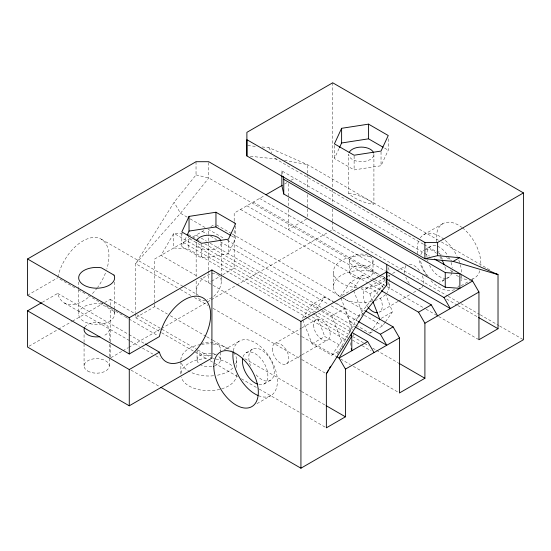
<?xml version="1.0" encoding="UTF-8"?>
<svg xmlns="http://www.w3.org/2000/svg" width="551" height="551" viewBox="0 0 551 551"><rect width="100%" height="100%" fill="white"/><g stroke="black" fill="none" stroke-linecap="round" stroke-linejoin="round"><path stroke-width="0.41" stroke-dasharray="2.75 2.07" d="M84.069 365.905L84.069 343.142M84.069 342.295L84.069 333.024M109.243 365.905L109.243 357.475M109.243 356.635L109.243 343.982M109.243 340.614L109.243 329.65M110.2 357.241L110.2 342.77M110.2 341.916L110.2 308.725M110.2 305.316L110.2 299.358L103.54 303.208M211.77 366.443A11.688 6.75 0 0 1 197.058 359.927L197.058 350.608M208.746 270.796L208.746 282.842L210.923 281.582M208.746 269.935L208.746 241.545M208.746 240.684L208.746 234.664M208.746 233.803L208.746 229.505M220.434 359.927L220.434 353.15M220.434 352.303L220.434 348.914M234.175 230.304L234.175 268.158L221.096 275.714M234.175 220.841L234.175 213.099L264.742 195.453M333.458 286.513L333.458 271.829M373.915 154.37L373.915 204.07L373.488 204.428C364.734 202.961 355.443 199.51 348.742 193.67L348.742 154.37A12.59 7.266 0 0 0 362.971 161.574A12.59 7.266 0 0 0 373.488 152.489M389.199 286.513L389.199 275.094M196.583 295.212C194.737 286.086 201.804 276.671 210.372 274.033M221.33 276.636C222.315 284.454 219.14 292.602 212.61 297.161M235.67 226.062L235.67 238.301L228.451 253.846L201.528 258.006L181.823 246.628L186.513 236.524M388.248 138.783L388.248 150.203L381.037 165.748L354.114 169.915L334.409 158.536L339.092 148.433M337.212 354.279L358.494 316.06L386.761 280.748M196.032 161.712L196.032 174.901L174.116 202.272L135.629 263.647L135.629 312.562M324.766 297.085L312.052 304.421L302.196 318.444L314.91 311.101L324.766 297.085L334.257 302.561M362.916 275.059L350.195 282.401L340.346 296.417L353.06 289.075L362.916 275.059L372.4 280.535M302.816 320.028L312.052 343.845L331.764 355.223L341.613 341.2L347.268 337.935M352.854 335.965L354.327 333.858M356.036 325.186L369.907 333.197L372.862 328.988M373.358 328.293L379.763 319.181M375.562 329.932L382.621 325.855L385.087 322.349M385.576 321.653L392.477 311.838L386.01 295.171M348.742 193.67L349.169 193.311C357.923 194.779 367.214 198.229 373.915 204.07M27.55 295.24L57.683 277.842M42.248 302.334L57.683 293.421A36.862 21.282 -60 0 0 89.606 296.273M190.377 238.383L154.707 258.984L154.707 303.291M193.201 236.758L204.504 230.228M210.861 226.557L215.104 224.112M284.55 184.02L288.214 181.899M291.038 180.267L294.571 178.228M29.01 346.235L57.641 329.705M58.378 329.278L71.706 321.584M72.443 321.157L102.796 303.635M135.629 313.423L135.629 317.713L154.707 306.7L167.366 314.015M306.556 219.029L288.214 229.615L288.214 208.312M211.653 281.162L220.372 276.127M110.944 357.661L122.108 351.214M122.852 350.787L128.059 347.777M128.803 347.35L160.809 328.871M161.553 328.444L210.668 300.081M211.412 299.654L235.973 285.473M236.716 285.046L328.251 232.198M328.995 231.764L332.721 229.615L447.453 295.859M224.009 350.002L239.416 341.11M423.788 234.664L442.859 223.651M246.159 352.792L252.516 349.12M425.586 249.197L430.531 246.345M366.022 288.779L389.64 275.142M392.587 273.441L396.279 271.312M397.016 270.885L405.873 265.768M274.735 343.555L301.301 328.224M302.044 327.797L316.06 319.697M322.273 310.323L331.764 315.806L344.478 308.464L352.792 329.891M361.146 288.724L369.907 293.779L382.621 286.437L383.241 288.028M364.142 312.796L358.494 316.06L333.913 301.872M312.052 343.845L324.766 336.503L343.748 347.461M340.959 298.008L350.195 321.818L362.916 314.476M286.424 363.805L301.183 355.285M301.92 354.858L327.749 339.946M397.96 301.487L379.508 312.135A13.486 7.79 60 0 0 379.508 296.562M398.697 301.06L410.502 294.241M413.457 292.54L416.411 290.832M419.359 289.13L420.833 288.276M264.143 383.937L270.5 380.266M442.157 281.162L445.69 279.123M446.393 278.71L448.514 277.49M381.175 318.361L392.477 311.838M331.764 355.223L338.824 351.145M369.907 333.197L374.852 330.345M256.945 403.663L270.885 395.618M461.125 285.783L469.927 280.7M470.664 280.273L474.328 278.159M212.004 297.657L207.114 299.896M212.004 273.571L215.042 273.565L216.991 274.24M205.489 300.35L202.451 300.364L199.841 299.455L197.843 297.698M182.712 233.961L173.779 233.287L161.064 255.313L197.561 276.382M307.465 317.817L188.401 249.073L173.779 247.971L173.779 233.287L350.305 335.201M247.736 145.616L256.16 146.414M262.056 146.972L268.798 147.606L307.286 164.542L438.417 240.243M250.319 156.27L278.537 159.246M284.461 160.334L307.286 164.542L307.286 173.978M196.032 174.901L208.746 177.973L377.821 275.59M384.605 148.095L388.248 150.203M441.399 241.965L489.825 269.928M423.382 244.196L275.156 158.619L273.888 156.415M424.125 244.623L436.785 251.938M437.528 252.365L441.998 254.948M446.468 257.524L451.682 260.533M281.857 174.97L281.857 170.886L429.387 256.063M448.204 296.293L460.119 303.174M460.863 303.601L479.494 314.359M480.238 314.786L498.862 325.545M499.605 325.972L523.45 339.733M446.613 299.041L457.041 305.068M457.785 305.495L477.903 317.107M259.604 198.415L385.521 271.113M253.246 202.086L379.122 274.763M379.873 275.19L385.831 278.634M378.565 276.017L386.017 280.321M246.889 205.757L374.294 279.316M374.639 279.515L386.561 286.396M386.96 286.623L425.303 308.767M426.047 309.194L437.618 315.875M438.713 316.508L478.943 339.733M373.13 280.962L382.621 286.437M240.532 209.428L368.647 283.393M369.39 283.827L380.562 290.274M350.195 282.401L358.226 287.037M216.591 224.973L231.489 233.569M232.233 234.003L342.467 297.643M343.211 298.077L364.81 310.544M231.289 235.773L235.67 238.301M364.376 315.317L382.621 325.855M187.182 217.156L180.48 213.285L174.116 202.272M190.157 218.878L205.055 227.473M208.037 229.195L224.422 238.659M227.405 240.374L333.169 301.438M334.987 302.981L344.478 308.464M202.389 231.454L206.852 234.03M210.578 236.186L216.536 239.623M220.262 241.772L328.265 304.124M331.241 305.846L357.31 320.896M350.195 321.818L355.305 324.766M196.032 235.125L198.264 236.413M201.246 238.135L206.46 241.145M210.186 243.294L323.43 308.677M324.174 309.111L354.72 326.743M312.052 304.421L321.543 309.903M188.401 234.389L201.053 241.696M204.772 243.838L318.63 309.579M321.605 311.294L349.885 327.625L350.925 332.225M189.668 238.797L315.551 311.467M318.526 313.188L351.297 332.108M352.64 336.551L363.812 343.004M364.555 343.438L369.025 346.014M372.752 348.17L375.734 349.885M376.478 350.319L398.084 362.792M183.311 242.468L309.228 315.158M312.203 316.88L347.97 337.529M352.44 340.105L361.38 345.27M362.124 345.697L371.064 350.863M308.209 318.244L345.422 339.726M200.536 278.103L301.128 336.179M301.838 336.585L336.144 356.394M340.614 358.977L350.305 364.569M353.281 366.291L399.475 392.959M101.294 239.168L183.71 286.754M184.454 287.181L198.56 295.329M177.353 287.732L135.629 263.647L180.48 213.285L208.746 177.973L208.746 161.712M180.335 289.454L190.763 295.474M194.489 297.63L207.899 305.371M213.113 308.381L301.032 359.135M301.776 359.569L326.364 373.764M170.349 315.737L206.108 336.379M206.859 336.813L212.073 339.822M212.817 340.249L229.209 349.713M244.851 358.749L300.729 391.01M301.48 391.437L325.317 405.205M110.2 299.358L133.962 313.078M136.93 314.793L197.072 349.513M197.816 349.947L211.921 358.088M135.629 317.713L160.961 332.336M161.705 332.77L207.155 359.004M210.138 360.726L237.701 376.643M241.428 378.792L258.564 388.689M259.307 389.116L301.032 413.202M301.776 413.636L326.364 427.831M59.914 279.13L75.501 288.132M78.476 289.847L85.157 293.704M88.126 295.419L102.975 303.994M105.944 305.709L114.856 310.847M115.6 311.281L124.512 316.426M125.249 316.853L128.225 318.568M128.962 318.995L157.923 335.711M57.683 293.421L128.225 334.147M128.962 334.574L144.555 343.576M64.433 303.022L129.767 340.745M130.511 341.172L139.424 346.317M142.392 348.032L152.785 354.031M155.761 355.746L160.21 358.322M131.062 370.134L160.121 386.912M217.645 274.467L219.642 276.223L220.903 278.71L221.33 281.761M268.798 147.606L271.767 152.751M369.907 293.779L372.676 300.922M353.673 290.666L362.606 313.684M331.764 315.806L341.613 341.2M316.143 314.277L324.766 336.503M350.581 345.374L349.885 340.676M281.857 170.886L282.725 174.729M381.037 151.883L381.037 165.748M373.02 260.816A11.688 6.75 0 0 1 355.485 266.663A11.688 6.75 0 0 1 355.485 254.975A11.688 6.75 0 0 1 373.02 260.816L373.02 271.829M354.114 156.043L354.114 169.915M349.885 327.625L349.885 333.334M349.637 260.816L349.637 271.829M334.409 145.485L334.409 158.536M332.721 82.795L332.721 188.408M332.721 189.262L332.721 203.863M332.721 209.015L332.721 221.034M332.721 221.888L332.721 229.615M307.286 174.839L307.286 189.427M307.286 194.579L307.286 216.887M288.214 183.607L288.214 197.237M288.214 198.091L288.214 207.465M236.62 359.927L236.62 368.082M234.175 221.702L234.175 224.285M228.451 239.974L228.451 253.846M221.33 275.782L221.33 242.461A12.59 7.266 0 0 1 208.746 249.734A12.59 7.266 0 0 1 196.156 242.461L196.156 277.594M201.528 244.141L201.528 258.006M196.156 281.024L196.156 292.161M188.401 235.208L188.401 249.073M181.823 233.576L181.823 246.628M180.873 361.552L180.873 374.604A27.874 16.089 0 0 1 208.746 358.515M154.707 304.145L154.707 306.7M114.642 282.029L114.642 309.855M114.642 310.695L114.642 314.07M78.676 282.029L78.676 288.772M78.676 289.619L78.676 314.07M409.324 283.379A13.486 7.79 60 0 1 405.832 277.339M404.737 273.351A13.486 7.79 60 0 1 405.832 266.326M409.324 264.308A13.486 7.79 60 0 1 419.697 270.927M422.348 275.858A13.486 7.79 60 0 1 418.863 288.889M388.248 282.346A27.874 16.089 0 0 1 387.077 292.671M385.466 294.558A27.874 16.089 0 0 1 375.265 300.447M371.615 301.466A27.874 16.089 0 0 1 342.942 298.608M340.208 297.01A27.874 16.089 0 0 1 341.71 275.08A27.874 16.089 0 0 1 379.715 274.419M382.449 276.01A27.874 16.089 0 0 1 385.466 278.469M236.62 374.604A27.874 16.089 0 0 1 220.531 389.192M219.787 389.385A27.874 16.089 0 0 1 181.217 377.125M212.789 358.687A27.874 16.089 0 0 1 214.387 358.846M215.958 359.066A27.874 16.089 0 0 1 232.88 366.56M385.466 279.874A27.874 16.089 0 0 1 361.332 287.925M357.289 287.753A27.874 16.089 0 0 1 334.305 267.896A27.874 16.089 0 0 1 370.857 256.711M388.248 267.662A27.874 16.089 0 0 1 389.199 271.829M367.999 307.244A13.486 7.79 60 0 1 364.907 289.681A13.486 7.79 60 0 1 378.771 295.364M250.498 365.678A17.983 10.379 60 0 1 259.301 348.955A17.983 10.379 60 0 1 274.033 374.473A17.983 10.379 60 0 1 255.147 373.736M201.032 343.838A11.688 6.75 0 0 1 214.918 343.183A11.688 6.75 0 0 1 220.035 350.656M216.453 353.983A11.688 6.75 0 0 1 212.5 355.305M211.026 355.533A11.688 6.75 0 0 1 197.451 350.656M218.864 356.552A11.688 6.75 0 0 1 214.587 365.768M197.058 359.927A11.688 6.75 0 0 1 211.77 353.405M212.5 353.535A11.688 6.75 0 0 1 215.861 354.568M233.466 352.488A27.874 16.089 0 0 1 235.67 364.087M232.88 367.972A27.874 16.089 0 0 1 215.958 375.465M213.588 375.768A27.874 16.089 0 0 1 181.024 361.608M180.873 359.927A27.874 16.089 0 0 1 200.757 344.506M201.528 344.382A27.874 16.089 0 0 1 211.977 343.941M212.789 344.003A27.874 16.089 0 0 1 231.172 350.367M466.725 279.515A31.469 18.169 60 0 1 460.774 277.732M458.597 276.602A31.469 18.169 60 0 1 454.727 273.971M452.281 271.898A31.469 18.169 60 0 1 449.01 268.557M442.46 259.28A31.469 18.169 60 0 1 441.303 257.097M440.945 256.353A31.469 18.169 60 0 1 438.775 251.132M436.578 241.917A31.469 18.169 60 0 1 461.821 227.343M462.468 227.839A31.469 18.169 60 0 1 480.741 266.202M479.859 270.748A31.469 18.169 60 0 1 472.145 279.109M428.299 276.34A17.983 10.379 60 0 1 420.523 259.817M420.881 254.693A17.983 10.379 60 0 1 424.174 250.016M425.427 249.472A17.983 10.379 60 0 1 436.454 253.302M439.994 257.145A17.983 10.379 60 0 1 441.344 259.06M444.912 266.753A17.983 10.379 60 0 1 445.814 271.354M444.175 279.288A17.983 10.379 60 0 1 439.526 281.974M233.328 350.746A31.469 18.169 60 0 1 256.849 343.728A31.469 18.169 60 0 1 277.38 380.08A31.469 18.169 60 0 1 258.777 395.811M243.108 356.697A17.983 10.379 60 0 1 264.432 363.681A17.983 10.379 60 0 1 258.44 384.446M454.561 289.537A31.469 18.169 60 0 1 429.938 279.571M426.922 275.824A31.469 18.169 60 0 1 418.546 258.378M417.61 253.735A31.469 18.169 60 0 1 419.476 239.189M420.255 237.942A31.469 18.169 60 0 1 444.03 239.354M445.284 240.422A31.469 18.169 60 0 1 457.178 256.47M458.797 260.196A31.469 18.169 60 0 1 460.085 263.95M460.299 264.707A31.469 18.169 60 0 1 461.738 273.255M461.772 274.763A31.469 18.169 60 0 1 461.015 280.976M458.797 285.886A31.469 18.169 60 0 1 457.757 287.174M445.883 278.303A17.983 10.379 60 0 1 429.105 264.322M428.003 261.47A17.983 10.379 60 0 1 427.576 260.038M426.963 256.966A17.983 10.379 60 0 1 436.234 245.836M437.535 246.263A17.983 10.379 60 0 1 447.701 255.388M448.514 256.725A17.983 10.379 60 0 1 449.94 259.514M451.049 262.359A17.983 10.379 60 0 1 452.171 267.683M452.171 270.748A17.983 10.379 60 0 1 451.958 272.153M451.806 272.807A17.983 10.379 60 0 1 446.585 278.207M57.848 277.063A36.862 21.282 -60 0 1 91.68 237.681A36.862 21.282 -60 0 1 106.825 269.108M105.434 273.11A36.862 21.282 -60 0 1 97.809 287.126M97.341 287.767A36.862 21.282 -60 0 1 91.383 294.62M84.826 327.163A12.59 7.266 0 0 1 104.745 324.084A12.59 7.266 0 0 1 102.954 335.945M114.029 311.384L101.308 304.042A17.983 10.379 0 0 0 78.745 313.168A17.983 10.379 0 0 0 98.223 324.415A17.983 10.379 0 0 0 114.029 311.384M353.067 276.602A11.688 6.75 0 0 0 372.621 273.578A11.688 6.75 0 0 0 358.302 265.313A11.688 6.75 0 0 0 353.067 276.602M272.318 348.907A11.688 6.75 60 0 0 284.715 364.335A11.688 6.75 60 0 0 284.715 347.805A11.688 6.75 60 0 0 272.318 348.907M313.643 325.049A11.688 6.75 60 0 0 326.04 340.47A11.688 6.75 60 0 0 326.04 323.94A11.688 6.75 60 0 0 313.643 325.049M87.754 371.043A12.59 7.266 0 0 0 108.816 367.786A12.59 7.266 0 0 0 93.401 358.887A12.59 7.266 0 0 0 87.754 371.043"/><path stroke-width="0.83" d="M41.511 302.754L27.55 310.819L27.55 347.075L129.271 405.805L211.921 358.088L211.921 269.99L300.929 321.385L386.761 271.829L386.761 285.019L364.852 312.389L326.364 373.764L326.364 427.831L345.436 416.818L345.436 369.101L339.079 358.088L336.84 356.8M129.271 405.805L129.271 369.549L159.404 352.151A36.862 21.282 -60 0 0 199.538 345.849A36.862 21.282 -60 0 0 199.538 296.534A36.862 21.282 -60 0 0 159.404 336.571L129.271 353.969L27.55 295.24L27.55 258.984L196.032 161.712L208.746 161.712L443.982 297.526L450.339 308.532L386.265 271.54M434.546 259.046L472.586 281.003L478.943 292.016L478.943 339.733L498.021 328.727L498.021 274.66L453.17 261.394L424.904 258.729L246.889 155.947L246.889 139.685L424.904 242.461L437.618 242.461L523.45 192.912L523.45 339.733L300.929 468.205L160.864 387.339M365.561 310.978L393.118 326.888L399.475 337.901L399.475 392.959L424.904 378.275L424.904 323.217L418.546 312.203L381.306 290.708M424.904 242.461L424.904 258.729L437.618 255.657L437.618 242.461M189.034 216.405L181.823 231.943L201.528 243.322L228.451 239.162L235.67 223.616L215.958 212.238L189.034 216.405L189.034 231.083L187.23 234.974M341.62 128.307L334.409 143.852L354.114 155.23L381.037 151.064L388.248 135.525L368.543 124.14L341.62 128.307L341.62 142.991L339.457 147.654M326.364 373.764L328.451 370.017M329.284 368.516L330.531 366.27M265.961 194.744L282.346 185.288M27.55 258.984L129.271 317.713L211.921 269.99M453.17 261.394L459.534 257.723L498.021 274.66L495.783 273.365M374.046 352.585L367.689 341.572L339.079 358.088L351.793 336.062L351.269 333.761M358.054 321.329L380.404 334.23L393.118 326.888M418.546 312.203L431.261 304.861L437.618 315.875M443.982 297.526L472.586 281.003M345.436 369.101L399.475 337.901M424.904 323.217L478.943 292.016M341.62 142.991L368.543 138.824L383.145 147.255M189.034 231.083L215.958 226.922L230.559 235.346M283.069 176.258L283.765 179.33L445.249 272.566L459.871 273.661L459.871 288.345L445.249 287.243L283.765 194.014L281.857 185.57L281.857 175.783M437.618 255.657L459.534 257.723M523.45 192.912L332.721 82.795L246.889 132.343L246.889 155.947M478.647 317.541L498.021 328.727M386.575 279.061L431.261 304.861M355.471 327.177L386.761 345.243L380.404 334.23M352.048 332.542L367.689 341.572M350.305 335.201L351.793 336.062L351.793 350.746L351.269 348.446M398.828 363.219L424.904 378.275M326.061 405.632L345.436 416.818M145.299 344.003L159.404 352.151M27.55 310.819L129.271 369.549M372.986 301.714L379.763 319.181M445.249 272.566L445.249 287.243M386.761 264.487L386.761 285.019M368.543 124.14L368.543 138.824M300.929 321.385L300.929 468.205M283.765 179.33L283.765 194.014M215.958 212.238L215.958 226.922M129.271 317.713L129.271 353.969M349.169 152.489A12.59 7.266 0 0 1 361.332 147.103A12.59 7.266 0 0 1 373.488 152.489M377.538 312.748A13.486 7.79 60 0 1 368.55 307.899M196.583 240.58A12.59 7.266 0 0 1 208.746 235.194A12.59 7.266 0 0 1 220.903 240.58M442.157 260.396A17.983 10.379 60 0 1 444.175 264.604M258.054 395.515A31.469 18.169 60 0 1 233.197 351.497M257.799 384.254A17.983 10.379 60 0 1 242.715 358.129M99.917 336.668A12.59 7.266 0 0 1 84.496 327.769M114.029 275.128L101.308 267.786A17.983 10.379 0 0 0 78.745 276.905A17.983 10.379 0 0 0 98.223 288.152A17.983 10.379 0 0 0 114.029 275.128M213.822 366.525A31.469 18.169 60 0 0 247.206 408.05A31.469 18.169 60 0 0 247.206 363.55A31.469 18.169 60 0 0 213.822 366.525"/></g></svg>
